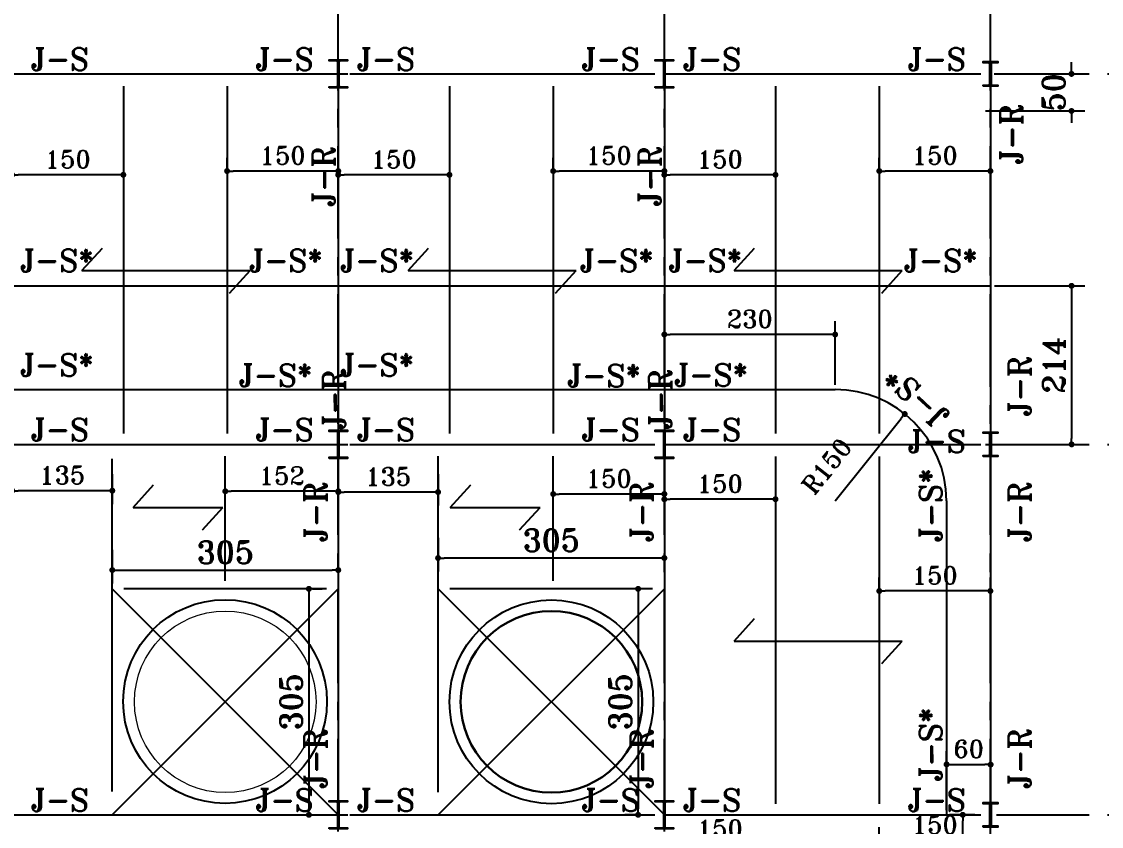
# Model space of a CAD drawing. Header units: inches. Extents: x 460503 to 460688, y 47570 to 48852.
# Drawn here: x 460567.93 to 460582.5, y 48328.03 to 48338.89 of the extents above; entities that cross this region are included whole.
import ezdxf

# ---------------------------------------------------------------- set-up
doc = ezdxf.new("R2010")
doc.units = ezdxf.units.IN
doc.header["$MEASUREMENT"] = 0
doc.linetypes.add('CENTER', pattern=[2, 1.25, -0.25, 0.25, -0.25])
doc.linetypes.add('chained', pattern=[24, 10.909091, -6, 1.090909, -6])
for name, color, linetype in [('3G', 3, 'Continuous'), ('AA_CUT OUT', 74, 'Continuous'), ('AXE', 1, 'CENTER'), ('DIM', 8, 'Continuous'), ('wall', 4, 'Continuous')]:
    doc.layers.add(name, color=color, linetype=linetype)
doc.layers.add('EQUIPMENT', color=142, linetype='Continuous', lineweight=15)
doc.layers.add('TEXT', color=250, linetype='Continuous', lineweight=30)
doc.styles.add('ROMANT', font='romant')
doc.dimstyles.new('1-100', dxfattribs={"dimtxt": 0.3, "dimasz": 0.08, "dimexe": 0.18, "dimexo": 0.0625, "dimgap": 0.09, "dimtad": 1, "dimdec": 0, "dimlfac": 100, "dimdsep": 46, "dimtxsty": 'ROMANT', "dimblk": 'DOT', "dimcen": 0.09, "dimclrd": 1, "dimclre": 1, "dimclrt": 3, "dimadec": 0, "dimazin": 0, "dimtfac": 1, "dimtdec": 0, "dimtix": 1, "dimtofl": 0, "dimtmove": 2, "dimatfit": 3, "dimldrblk": 'DOT', "dimfxl": 1, "dimtolj": 1, "dimarcsym": 0})
doc.dimstyles.new('Copy of 1-100', dxfattribs={"dimtxt": 0.24, "dimasz": 0.08, "dimexe": 0.18, "dimexo": 0.0625, "dimgap": 0.09, "dimtad": 1, "dimdec": 0, "dimlfac": 100, "dimdsep": 46, "dimtxsty": 'ROMANT', "dimblk": 'DOT', "dimcen": 0.09, "dimclrd": 1, "dimclre": 1, "dimclrt": 3, "dimadec": 0, "dimazin": 0, "dimtfac": 1, "dimtdec": 0, "dimtix": 1, "dimtofl": 0, "dimtmove": 2, "dimatfit": 3, "dimldrblk": 'DOT', "dimfxl": 1, "dimtolj": 1, "dimarcsym": 0})

# ---------------------------------------------------------------- blocks, each defined once
blk = doc.blocks.new('DOT')
at = {"layer": 'DIM', "color": 0, "linetype": 'ByBlock'}
blk.add_line((-0.5, 0), (-1, 0), dxfattribs=at)
at = {"layer": 'DIM', "color": 0, "linetype": 'ByBlock', "const_width": 0.5}
blk.add_lwpolyline([(-0.25, 0, 1), (0.25, 0, 1)], format="xyb", close=True, dxfattribs=at)
blk = doc.blocks.new('*D256')
at = {"layer": 'Defpoints', "color": 0, "transparency": 16777216}
for p in [(460573.547, 48331.991), (460576.6, 48331.991), (460573.547, 48331.654)]:
    blk.add_point(p, dxfattribs=at)
at = {"layer": 'wall', "color": 1, "lineweight": -2, "transparency": 16777216}
for p, q in [((460573.547, 48331.928), (460573.547, 48331.474)), ((460576.6, 48331.928), (460576.6, 48331.474)), ((460576.52, 48331.654), (460573.627, 48331.654))]:
    blk.add_line(p, q, dxfattribs=at)
at = {"layer": 'wall', "color": 1, "lineweight": -2, "transparency": 16777216, "xscale": 0.08, "yscale": 0.08, "zscale": 0.08, "rotation": 180}
blk.add_blockref('DOT', (460573.547, 48331.654), dxfattribs=at)
at = {"layer": 'wall', "color": 1, "lineweight": -2, "transparency": 16777216, "xscale": 0.08, "yscale": 0.08, "zscale": 0.08}
blk.add_blockref('DOT', (460576.6, 48331.654), dxfattribs=at)
at = {"layer": 'wall', "color": 3, "transparency": 16777216, "insert": (460575.074, 48331.894), "char_height": 0.3, "attachment_point": 5, "style": 'ROMANT'}
blk.add_mtext('\\A1;305', dxfattribs=at)
blk = doc.blocks.new('_Dot')
at = {"layer": 'DIM', "color": 0, "lineweight": -2}
blk.add_line((-0.5, 0), (-1, 0), dxfattribs=at)
at = {"layer": 'DIM', "color": 0, "const_width": 0.5}
blk.add_lwpolyline([(-0.25, 0, 1), (0.25, 0, 1)], format="xyb", close=True, dxfattribs=at)
blk = doc.blocks.new('*D257')
at = {"layer": 'Defpoints', "color": 0, "transparency": 16777216}
for p in [(460576.319, 48331.238), (460576.246, 48328.188), (460576.319, 48328.188)]:
    blk.add_point(p, dxfattribs=at)
at = {"layer": 'wall', "color": 1, "lineweight": -2, "transparency": 16777216}
for p, q in [((460576.256, 48331.238), (460576.066, 48331.238)), ((460576.246, 48331.158), (460576.246, 48328.268)), ((460576.256, 48328.188), (460576.066, 48328.188))]:
    blk.add_line(p, q, dxfattribs=at)
at = {"layer": 'wall', "color": 1, "lineweight": -2, "transparency": 16777216, "xscale": 0.08, "yscale": 0.08, "zscale": 0.08}
for p, rotation in [((460576.246, 48331.238), 90), ((460576.246, 48328.188), 270)]:
    blk.add_blockref('DOT', p, dxfattribs=dict(at, rotation=rotation))
at = {"layer": 'wall', "color": 3, "transparency": 16777216, "insert": (460576.006, 48329.713), "char_height": 0.3, "attachment_point": 5, "rotation": 90, "style": 'ROMANT'}
blk.add_mtext('\\A1;305', dxfattribs=at)
blk = doc.blocks.new('*D258')
at = {"layer": 'Defpoints', "color": 0, "transparency": 16777216}
for p in [(460569.151, 48331.827), (460572.2, 48331.827), (460572.2, 48331.491)]:
    blk.add_point(p, dxfattribs=at)
at = {"layer": 'wall', "color": 1, "lineweight": -2, "transparency": 16777216}
for p, q in [((460569.151, 48331.765), (460569.151, 48331.311)), ((460572.2, 48331.765), (460572.2, 48331.311)), ((460569.231, 48331.491), (460572.12, 48331.491))]:
    blk.add_line(p, q, dxfattribs=at)
at = {"layer": 'wall', "color": 1, "lineweight": -2, "transparency": 16777216, "xscale": 0.08, "yscale": 0.08, "zscale": 0.08, "rotation": 180}
blk.add_blockref('DOT', (460569.151, 48331.491), dxfattribs=at)
at = {"layer": 'wall', "color": 1, "lineweight": -2, "transparency": 16777216, "xscale": 0.08, "yscale": 0.08, "zscale": 0.08}
blk.add_blockref('DOT', (460572.2, 48331.491), dxfattribs=at)
at = {"layer": 'wall', "color": 3, "transparency": 16777216, "insert": (460570.676, 48331.731), "char_height": 0.3, "attachment_point": 5, "style": 'ROMANT'}
blk.add_mtext('\\A1;305', dxfattribs=at)
blk = doc.blocks.new('*D259')
at = {"layer": 'Defpoints', "color": 0, "transparency": 16777216}
for p in [(460571.791, 48331.238), (460571.791, 48328.188), (460571.804, 48328.188)]:
    blk.add_point(p, dxfattribs=at)
at = {"layer": 'wall', "color": 1, "lineweight": -2, "transparency": 16777216}
for p, q in [((460571.853, 48331.238), (460571.984, 48331.238)), ((460571.804, 48331.158), (460571.804, 48328.268)), ((460571.853, 48328.188), (460571.984, 48328.188))]:
    blk.add_line(p, q, dxfattribs=at)
at = {"layer": 'wall', "color": 1, "lineweight": -2, "transparency": 16777216, "xscale": 0.08, "yscale": 0.08, "zscale": 0.08}
for p, rotation in [((460571.804, 48331.238), 90), ((460571.804, 48328.188), 270)]:
    blk.add_blockref('DOT', p, dxfattribs=dict(at, rotation=rotation))
at = {"layer": 'wall', "color": 3, "transparency": 16777216, "insert": (460571.564, 48329.713), "char_height": 0.3, "attachment_point": 5, "rotation": 90, "style": 'ROMANT'}
blk.add_mtext('\\A1;305', dxfattribs=at)
blk = doc.blocks.new('*D350')
at = {"color": 1, "lineweight": -2, "transparency": 16777216}
for p, q in [((460580.789, 48328.188), (460580.447, 48328.188)), ((460580.627, 48327.021), (460580.627, 48328.108)), ((460580.789, 48326.941), (460580.447, 48326.941))]:
    blk.add_line(p, q, dxfattribs=at)
at = {"layer": 'Defpoints', "color": 0, "transparency": 16777216}
for p in [(460580.627, 48328.188), (460580.851, 48328.188), (460580.851, 48326.941)]:
    blk.add_point(p, dxfattribs=at)
at = {"color": 1, "lineweight": -2, "transparency": 16777216, "xscale": 0.08, "yscale": 0.08, "zscale": 0.08}
for p, rotation in [((460580.627, 48328.188), 90), ((460580.627, 48326.941), 270)]:
    blk.add_blockref('DOT', p, dxfattribs=dict(at, rotation=rotation))
at = {"color": 3, "transparency": 16777216, "insert": (460580.417, 48327.565), "char_height": 0.24, "attachment_point": 5, "rotation": 90, "style": 'ROMANT'}
blk.add_mtext('\\A1;125', dxfattribs=at)
blk = doc.blocks.new('*D351')
at = {"color": 1, "lineweight": -2, "transparency": 16777216}
for p, q in [((460575.1, 48336.906), (460575.1, 48337.057)), ((460576.6, 48336.906), (460576.6, 48337.057)), ((460576.52, 48336.877), (460575.18, 48336.877))]:
    blk.add_line(p, q, dxfattribs=at)
at = {"layer": 'Defpoints', "color": 0, "transparency": 16777216}
for p in [(460575.1, 48336.877), (460575.1, 48336.843), (460576.6, 48336.843)]:
    blk.add_point(p, dxfattribs=at)
at = {"color": 1, "lineweight": -2, "transparency": 16777216, "xscale": 0.08, "yscale": 0.08, "zscale": 0.08, "rotation": 180}
blk.add_blockref('DOT', (460575.1, 48336.877), dxfattribs=at)
at = {"color": 1, "lineweight": -2, "transparency": 16777216, "xscale": 0.08, "yscale": 0.08, "zscale": 0.08}
blk.add_blockref('DOT', (460576.6, 48336.877), dxfattribs=at)
at = {"color": 3, "transparency": 16777216, "insert": (460575.85, 48337.087), "char_height": 0.24, "attachment_point": 5, "style": 'ROMANT'}
blk.add_mtext('\\A1;150', dxfattribs=at)
blk = doc.blocks.new('*D352')
at = {"color": 1, "lineweight": -2, "transparency": 16777216}
for p, q in [((460572.2, 48336.814), (460572.2, 48336.646)), ((460573.62, 48336.826), (460572.28, 48336.826)), ((460573.7, 48336.814), (460573.7, 48336.646))]:
    blk.add_line(p, q, dxfattribs=at)
at = {"layer": 'Defpoints', "color": 0, "transparency": 16777216}
for p in [(460572.2, 48336.877), (460572.2, 48336.826), (460573.7, 48336.877)]:
    blk.add_point(p, dxfattribs=at)
at = {"color": 1, "lineweight": -2, "transparency": 16777216, "xscale": 0.08, "yscale": 0.08, "zscale": 0.08, "rotation": 180}
blk.add_blockref('DOT', (460572.2, 48336.826), dxfattribs=at)
at = {"color": 1, "lineweight": -2, "transparency": 16777216, "xscale": 0.08, "yscale": 0.08, "zscale": 0.08}
blk.add_blockref('DOT', (460573.7, 48336.826), dxfattribs=at)
at = {"color": 3, "transparency": 16777216, "insert": (460572.95, 48337.036), "char_height": 0.24, "attachment_point": 5, "style": 'ROMANT'}
blk.add_mtext('\\A1;150', dxfattribs=at)
blk = doc.blocks.new('*D353')
at = {"color": 1, "lineweight": -2, "transparency": 16777216}
for p, q in [((460570.7, 48336.906), (460570.7, 48337.057)), ((460572.2, 48336.906), (460572.2, 48337.057)), ((460572.12, 48336.877), (460570.78, 48336.877))]:
    blk.add_line(p, q, dxfattribs=at)
at = {"layer": 'Defpoints', "color": 0, "transparency": 16777216}
for p in [(460570.7, 48336.877), (460570.7, 48336.843), (460572.2, 48336.843)]:
    blk.add_point(p, dxfattribs=at)
at = {"color": 1, "lineweight": -2, "transparency": 16777216, "xscale": 0.08, "yscale": 0.08, "zscale": 0.08, "rotation": 180}
blk.add_blockref('DOT', (460570.7, 48336.877), dxfattribs=at)
at = {"color": 1, "lineweight": -2, "transparency": 16777216, "xscale": 0.08, "yscale": 0.08, "zscale": 0.08}
blk.add_blockref('DOT', (460572.2, 48336.877), dxfattribs=at)
at = {"color": 3, "transparency": 16777216, "insert": (460571.45, 48337.087), "char_height": 0.24, "attachment_point": 5, "style": 'ROMANT'}
blk.add_mtext('\\A1;150', dxfattribs=at)
blk = doc.blocks.new('*D354')
at = {"color": 1, "lineweight": -2, "transparency": 16777216}
for p, q in [((460567.8, 48336.814), (460567.8, 48336.646)), ((460569.22, 48336.826), (460567.88, 48336.826)), ((460569.3, 48336.814), (460569.3, 48336.646))]:
    blk.add_line(p, q, dxfattribs=at)
at = {"layer": 'Defpoints', "color": 0, "transparency": 16777216}
for p in [(460567.8, 48336.877), (460567.8, 48336.826), (460569.3, 48336.877)]:
    blk.add_point(p, dxfattribs=at)
at = {"color": 1, "lineweight": -2, "transparency": 16777216, "xscale": 0.08, "yscale": 0.08, "zscale": 0.08, "rotation": 180}
blk.add_blockref('DOT', (460567.8, 48336.826), dxfattribs=at)
at = {"color": 1, "lineweight": -2, "transparency": 16777216, "xscale": 0.08, "yscale": 0.08, "zscale": 0.08}
blk.add_blockref('DOT', (460569.3, 48336.826), dxfattribs=at)
at = {"color": 3, "transparency": 16777216, "insert": (460568.55, 48337.036), "char_height": 0.24, "attachment_point": 5, "style": 'ROMANT'}
blk.add_mtext('\\A1;150', dxfattribs=at)
blk = doc.blocks.new('*D359')
at = {"color": 1, "lineweight": -2, "transparency": 16777216}
for p, q in [((460579.5, 48331.238), (460579.5, 48331.389)), ((460581, 48331.238), (460581, 48331.389)), ((460580.92, 48331.209), (460579.58, 48331.209))]:
    blk.add_line(p, q, dxfattribs=at)
at = {"layer": 'Defpoints', "color": 0, "transparency": 16777216}
for p in [(460579.5, 48331.209), (460579.5, 48331.175), (460581, 48331.175)]:
    blk.add_point(p, dxfattribs=at)
at = {"color": 1, "lineweight": -2, "transparency": 16777216, "xscale": 0.08, "yscale": 0.08, "zscale": 0.08, "rotation": 180}
blk.add_blockref('DOT', (460579.5, 48331.209), dxfattribs=at)
at = {"color": 1, "lineweight": -2, "transparency": 16777216, "xscale": 0.08, "yscale": 0.08, "zscale": 0.08}
blk.add_blockref('DOT', (460581, 48331.209), dxfattribs=at)
at = {"color": 3, "transparency": 16777216, "insert": (460580.25, 48331.419), "char_height": 0.24, "attachment_point": 5, "style": 'ROMANT'}
blk.add_mtext('\\A1;150', dxfattribs=at)
blk = doc.blocks.new('*D360')
at = {"color": 1, "lineweight": -2, "transparency": 16777216}
for p, q in [((460576.6, 48332.435), (460576.6, 48332.267)), ((460578.02, 48332.447), (460576.68, 48332.447)), ((460578.1, 48332.435), (460578.1, 48332.267))]:
    blk.add_line(p, q, dxfattribs=at)
at = {"layer": 'Defpoints', "color": 0, "transparency": 16777216}
for p in [(460576.6, 48332.498), (460576.6, 48332.447), (460578.1, 48332.498)]:
    blk.add_point(p, dxfattribs=at)
at = {"color": 1, "lineweight": -2, "transparency": 16777216, "xscale": 0.08, "yscale": 0.08, "zscale": 0.08, "rotation": 180}
blk.add_blockref('DOT', (460576.6, 48332.447), dxfattribs=at)
at = {"color": 1, "lineweight": -2, "transparency": 16777216, "xscale": 0.08, "yscale": 0.08, "zscale": 0.08}
blk.add_blockref('DOT', (460578.1, 48332.447), dxfattribs=at)
at = {"color": 3, "transparency": 16777216, "insert": (460577.35, 48332.657), "char_height": 0.24, "attachment_point": 5, "style": 'ROMANT'}
blk.add_mtext('\\A1;150', dxfattribs=at)
blk = doc.blocks.new('*D361')
at = {"color": 1, "lineweight": -2, "transparency": 16777216}
for p, q in [((460579.5, 48327.872), (460579.5, 48328.023)), ((460581, 48327.872), (460581, 48328.023)), ((460580.92, 48327.843), (460579.58, 48327.843))]:
    blk.add_line(p, q, dxfattribs=at)
at = {"layer": 'Defpoints', "color": 0, "transparency": 16777216}
for p in [(460579.5, 48327.843), (460579.5, 48327.809), (460581, 48327.809)]:
    blk.add_point(p, dxfattribs=at)
at = {"color": 1, "lineweight": -2, "transparency": 16777216, "xscale": 0.08, "yscale": 0.08, "zscale": 0.08, "rotation": 180}
blk.add_blockref('DOT', (460579.5, 48327.843), dxfattribs=at)
at = {"color": 1, "lineweight": -2, "transparency": 16777216, "xscale": 0.08, "yscale": 0.08, "zscale": 0.08}
blk.add_blockref('DOT', (460581, 48327.843), dxfattribs=at)
at = {"color": 3, "transparency": 16777216, "insert": (460580.25, 48328.053), "char_height": 0.24, "attachment_point": 5, "style": 'ROMANT'}
blk.add_mtext('\\A1;150', dxfattribs=at)
blk = doc.blocks.new('*D362')
at = {"color": 1, "lineweight": -2, "transparency": 16777216}
for p, q in [((460576.6, 48327.781), (460576.6, 48327.612)), ((460578.02, 48327.792), (460576.68, 48327.792)), ((460578.1, 48327.781), (460578.1, 48327.612))]:
    blk.add_line(p, q, dxfattribs=at)
at = {"layer": 'Defpoints', "color": 0, "transparency": 16777216}
for p in [(460576.6, 48327.843), (460576.6, 48327.792), (460578.1, 48327.843)]:
    blk.add_point(p, dxfattribs=at)
at = {"color": 1, "lineweight": -2, "transparency": 16777216, "xscale": 0.08, "yscale": 0.08, "zscale": 0.08, "rotation": 180}
blk.add_blockref('DOT', (460576.6, 48327.792), dxfattribs=at)
at = {"color": 1, "lineweight": -2, "transparency": 16777216, "xscale": 0.08, "yscale": 0.08, "zscale": 0.08}
blk.add_blockref('DOT', (460578.1, 48327.792), dxfattribs=at)
at = {"color": 3, "transparency": 16777216, "insert": (460577.35, 48328.002), "char_height": 0.24, "attachment_point": 5, "style": 'ROMANT'}
blk.add_mtext('\\A1;150', dxfattribs=at)
blk = doc.blocks.new('*D363')
at = {"color": 1, "lineweight": -2, "transparency": 16777216}
for p, q in [((460575.1, 48332.547), (460575.1, 48332.698)), ((460576.6, 48332.547), (460576.6, 48332.698)), ((460576.52, 48332.518), (460575.18, 48332.518))]:
    blk.add_line(p, q, dxfattribs=at)
at = {"layer": 'Defpoints', "color": 0, "transparency": 16777216}
for p in [(460575.1, 48332.518), (460575.1, 48332.484), (460576.6, 48332.484)]:
    blk.add_point(p, dxfattribs=at)
at = {"color": 1, "lineweight": -2, "transparency": 16777216, "xscale": 0.08, "yscale": 0.08, "zscale": 0.08, "rotation": 180}
blk.add_blockref('DOT', (460575.1, 48332.518), dxfattribs=at)
at = {"color": 1, "lineweight": -2, "transparency": 16777216, "xscale": 0.08, "yscale": 0.08, "zscale": 0.08}
blk.add_blockref('DOT', (460576.6, 48332.518), dxfattribs=at)
at = {"color": 3, "transparency": 16777216, "insert": (460575.85, 48332.728), "char_height": 0.24, "attachment_point": 5, "style": 'ROMANT'}
blk.add_mtext('\\A1;150', dxfattribs=at)
blk = doc.blocks.new('*D364')
at = {"color": 1, "lineweight": -2, "transparency": 16777216}
for p, q in [((460572.2, 48332.784), (460572.2, 48332.364)), ((460573.547, 48332.784), (460573.547, 48332.364)), ((460573.467, 48332.544), (460572.28, 48332.544))]:
    blk.add_line(p, q, dxfattribs=at)
at = {"layer": 'Defpoints', "color": 0, "transparency": 16777216}
for p in [(460572.2, 48332.847), (460573.547, 48332.847), (460572.2, 48332.544)]:
    blk.add_point(p, dxfattribs=at)
at = {"color": 1, "lineweight": -2, "transparency": 16777216, "xscale": 0.08, "yscale": 0.08, "zscale": 0.08, "rotation": 180}
blk.add_blockref('DOT', (460572.2, 48332.544), dxfattribs=at)
at = {"color": 1, "lineweight": -2, "transparency": 16777216, "xscale": 0.08, "yscale": 0.08, "zscale": 0.08}
blk.add_blockref('DOT', (460573.547, 48332.544), dxfattribs=at)
at = {"color": 3, "transparency": 16777216, "insert": (460572.874, 48332.754), "char_height": 0.24, "attachment_point": 5, "style": 'ROMANT'}
blk.add_mtext('\\A1;135', dxfattribs=at)
blk = doc.blocks.new('*D365')
at = {"color": 1, "lineweight": -2, "transparency": 16777216}
for p, q in [((460570.676, 48332.583), (460570.676, 48332.735)), ((460572.2, 48332.587), (460572.2, 48332.735)), ((460572.12, 48332.555), (460570.756, 48332.555))]:
    blk.add_line(p, q, dxfattribs=at)
at = {"layer": 'Defpoints', "color": 0, "transparency": 16777216}
for p in [(460570.676, 48332.555), (460570.676, 48332.521), (460572.2, 48332.524)]:
    blk.add_point(p, dxfattribs=at)
at = {"color": 1, "lineweight": -2, "transparency": 16777216, "xscale": 0.08, "yscale": 0.08, "zscale": 0.08, "rotation": 180}
blk.add_blockref('DOT', (460570.676, 48332.555), dxfattribs=at)
at = {"color": 1, "lineweight": -2, "transparency": 16777216, "xscale": 0.08, "yscale": 0.08, "zscale": 0.08}
blk.add_blockref('DOT', (460572.2, 48332.555), dxfattribs=at)
at = {"color": 3, "transparency": 16777216, "insert": (460571.438, 48332.765), "char_height": 0.24, "attachment_point": 5, "style": 'ROMANT'}
blk.add_mtext('\\A1;152', dxfattribs=at)
blk = doc.blocks.new('*D366')
at = {"color": 1, "lineweight": -2, "transparency": 16777216}
for p, q in [((460569.151, 48332.784), (460569.151, 48332.383)), ((460567.8, 48332.539), (460567.8, 48332.383)), ((460569.071, 48332.563), (460567.88, 48332.563))]:
    blk.add_line(p, q, dxfattribs=at)
at = {"layer": 'Defpoints', "color": 0, "transparency": 16777216}
for p in [(460569.151, 48332.847), (460567.8, 48332.601), (460567.8, 48332.563)]:
    blk.add_point(p, dxfattribs=at)
at = {"color": 1, "lineweight": -2, "transparency": 16777216, "xscale": 0.08, "yscale": 0.08, "zscale": 0.08, "rotation": 180}
blk.add_blockref('DOT', (460567.8, 48332.563), dxfattribs=at)
at = {"color": 1, "lineweight": -2, "transparency": 16777216, "xscale": 0.08, "yscale": 0.08, "zscale": 0.08}
blk.add_blockref('DOT', (460569.151, 48332.563), dxfattribs=at)
at = {"color": 3, "transparency": 16777216, "insert": (460568.476, 48332.773), "char_height": 0.24, "attachment_point": 5, "style": 'ROMANT'}
blk.add_mtext('\\A1;135', dxfattribs=at)
blk = doc.blocks.new('*D805')
at = {"layer": 'Defpoints', "color": 0, "transparency": 16777216}
for p in [(460580.991, 48335.328), (460580.872, 48333.188), (460582.095, 48333.188)]:
    blk.add_point(p, dxfattribs=at)
at = {"layer": 'wall', "color": 1, "lineweight": -2, "transparency": 16777216}
for p, q in [((460581.054, 48335.328), (460582.275, 48335.328)), ((460582.095, 48335.248), (460582.095, 48333.268)), ((460580.935, 48333.188), (460582.275, 48333.188))]:
    blk.add_line(p, q, dxfattribs=at)
at = {"layer": 'wall', "color": 1, "lineweight": -2, "transparency": 16777216, "xscale": 0.08, "yscale": 0.08, "zscale": 0.08}
for p, rotation in [((460582.095, 48335.328), 90), ((460582.095, 48333.188), 270)]:
    blk.add_blockref('DOT', p, dxfattribs=dict(at, rotation=rotation))
at = {"layer": 'wall', "color": 3, "transparency": 16777216, "insert": (460581.855, 48334.258), "char_height": 0.3, "attachment_point": 5, "rotation": 90, "style": 'ROMANT'}
blk.add_mtext('\\A1;214', dxfattribs=at)
blk = doc.blocks.new('*D806')
at = {"color": 1, "lineweight": -2, "transparency": 16777216}
for p, q in [((460579.5, 48336.906), (460579.5, 48337.057)), ((460581, 48336.906), (460581, 48337.057)), ((460580.92, 48336.877), (460579.58, 48336.877))]:
    blk.add_line(p, q, dxfattribs=at)
at = {"layer": 'Defpoints', "color": 0, "transparency": 16777216}
for p in [(460579.5, 48336.877), (460579.5, 48336.843), (460581, 48336.843)]:
    blk.add_point(p, dxfattribs=at)
at = {"color": 1, "lineweight": -2, "transparency": 16777216, "xscale": 0.08, "yscale": 0.08, "zscale": 0.08, "rotation": 180}
blk.add_blockref('DOT', (460579.5, 48336.877), dxfattribs=at)
at = {"color": 1, "lineweight": -2, "transparency": 16777216, "xscale": 0.08, "yscale": 0.08, "zscale": 0.08}
blk.add_blockref('DOT', (460581, 48336.877), dxfattribs=at)
at = {"color": 3, "transparency": 16777216, "insert": (460580.25, 48337.087), "char_height": 0.24, "attachment_point": 5, "style": 'ROMANT'}
blk.add_mtext('\\A1;150', dxfattribs=at)
blk = doc.blocks.new('*D807')
at = {"color": 1, "lineweight": -2, "transparency": 16777216}
for p, q in [((460576.6, 48336.814), (460576.6, 48336.646)), ((460578.02, 48336.826), (460576.68, 48336.826)), ((460578.1, 48336.814), (460578.1, 48336.646))]:
    blk.add_line(p, q, dxfattribs=at)
at = {"layer": 'Defpoints', "color": 0, "transparency": 16777216}
for p in [(460576.6, 48336.877), (460576.6, 48336.826), (460578.1, 48336.877)]:
    blk.add_point(p, dxfattribs=at)
at = {"color": 1, "lineweight": -2, "transparency": 16777216, "xscale": 0.08, "yscale": 0.08, "zscale": 0.08, "rotation": 180}
blk.add_blockref('DOT', (460576.6, 48336.826), dxfattribs=at)
at = {"color": 1, "lineweight": -2, "transparency": 16777216, "xscale": 0.08, "yscale": 0.08, "zscale": 0.08}
blk.add_blockref('DOT', (460578.1, 48336.826), dxfattribs=at)
at = {"color": 3, "transparency": 16777216, "insert": (460577.35, 48337.036), "char_height": 0.24, "attachment_point": 5, "style": 'ROMANT'}
blk.add_mtext('\\A1;150', dxfattribs=at)
blk = doc.blocks.new('*D814')
at = {"layer": 'Defpoints', "color": 0, "transparency": 16777216}
for p in [(460580.99, 48338.188), (460580.872, 48337.688), (460582.094, 48337.688)]:
    blk.add_point(p, dxfattribs=at)
at = {"layer": 'wall', "color": 1, "lineweight": -2, "transparency": 16777216}
for p, q in [((460582.094, 48338.268), (460582.094, 48338.348)), ((460581.052, 48338.188), (460582.274, 48338.188)), ((460580.935, 48337.688), (460582.274, 48337.688)), ((460582.094, 48337.608), (460582.094, 48337.528))]:
    blk.add_line(p, q, dxfattribs=at)
at = {"layer": 'wall', "color": 1, "lineweight": -2, "transparency": 16777216, "xscale": 0.08, "yscale": 0.08, "zscale": 0.08}
for p, rotation in [((460582.094, 48338.188), 270), ((460582.094, 48337.688), 90)]:
    blk.add_blockref('DOT', p, dxfattribs=dict(at, rotation=rotation))
at = {"layer": 'wall', "color": 3, "transparency": 16777216, "insert": (460581.854, 48337.938), "char_height": 0.3, "attachment_point": 5, "rotation": 90, "style": 'ROMANT'}
blk.add_mtext('\\A1;50', dxfattribs=at)
blk = doc.blocks.new('*D822')
at = {"color": 1, "lineweight": -2, "transparency": 16777216}
for p, q in [((460580.406, 48328.251), (460580.409, 48329.049)), ((460581.001, 48328.248), (460581.004, 48329.046)), ((460580.488, 48328.868), (460580.923, 48328.866))]:
    blk.add_line(p, q, dxfattribs=at)
at = {"layer": 'Defpoints', "color": 0, "transparency": 16777216}
for p in [(460581.003, 48328.866), (460580.405, 48328.188), (460581, 48328.186)]:
    blk.add_point(p, dxfattribs=at)
at = {"color": 1, "lineweight": -2, "transparency": 16777216, "xscale": 0.08, "yscale": 0.08, "zscale": 0.08}
for p, rotation in [((460580.408, 48328.869), 179.7591105059636), ((460581.003, 48328.866), 359.7591105059636)]:
    blk.add_blockref('DOT', p, dxfattribs=dict(at, rotation=rotation))
at = {"color": 3, "transparency": 16777216, "insert": (460580.707, 48329.077), "char_height": 0.24, "attachment_point": 5, "rotation": 359.7591, "style": 'ROMANT'}
blk.add_mtext('\\A1;60', dxfattribs=at)
blk = doc.blocks.new('*D823')
at = {"color": 1, "lineweight": -2, "transparency": 16777216}
for p, q in [((460576.6, 48333.99), (460576.6, 48334.851)), ((460578.905, 48333.99), (460578.905, 48334.851)), ((460578.825, 48334.671), (460576.68, 48334.671))]:
    blk.add_line(p, q, dxfattribs=at)
at = {"layer": 'Defpoints', "color": 0, "transparency": 16777216}
for p in [(460576.6, 48334.671), (460576.6, 48333.928), (460578.905, 48333.928)]:
    blk.add_point(p, dxfattribs=at)
at = {"color": 1, "lineweight": -2, "transparency": 16777216, "xscale": 0.08, "yscale": 0.08, "zscale": 0.08, "rotation": 180}
blk.add_blockref('DOT', (460576.6, 48334.671), dxfattribs=at)
at = {"color": 1, "lineweight": -2, "transparency": 16777216, "xscale": 0.08, "yscale": 0.08, "zscale": 0.08}
blk.add_blockref('DOT', (460578.905, 48334.671), dxfattribs=at)
at = {"color": 3, "transparency": 16777216, "insert": (460577.753, 48334.881), "char_height": 0.24, "attachment_point": 5, "style": 'ROMANT'}
blk.add_mtext('\\A1;230', dxfattribs=at)
blk = doc.blocks.new('*D824')
at = {"color": 1, "lineweight": -2, "transparency": 16777216}
blk.add_line((460578.905, 48332.428), (460579.794, 48333.535), dxfattribs=at)
at = {"layer": 'Defpoints', "color": 0, "transparency": 16777216}
for p in [(460579.844, 48333.598), (460578.905, 48332.428)]:
    blk.add_point(p, dxfattribs=at)
at = {"color": 1, "lineweight": -2, "transparency": 16777216, "xscale": 0.08, "yscale": 0.08, "zscale": 0.08, "rotation": 51.24573789809882}
blk.add_blockref('DOT', (460579.844, 48333.598), dxfattribs=at)
at = {"color": 3, "transparency": 16777216, "insert": (460578.79, 48332.894), "char_height": 0.24, "attachment_point": 5, "rotation": 51.2457, "style": 'ROMANT'}
blk.add_mtext('\\A1;R150', dxfattribs=at)

msp = doc.modelspace()

# ---------------------------------------------------------------- hatches: boundary and pattern name
for points in [[(460572.19286559, 48338.36338891), (460572.18138937, 48338.36338891, 0.4144144444), (460572.19286559, 48338.35190481)], [(460572.2078656, 48338.36338891), (460572.21934182, 48338.36338891, -0.4144144444), (460572.20786559, 48338.35190481)], [(460576.59286559, 48338.36338891), (460576.58138936, 48338.36338891, 0.4144144444), (460576.59286559, 48338.35190481)], [(460576.60786559, 48338.36338891), (460576.61934182, 48338.36338891, -0.4144144444), (460576.60786559, 48338.35190481)], [(460580.99286559, 48338.33838891), (460580.98138937, 48338.33838891, 0.4144144444), (460580.99286559, 48338.32690481)], [(460581.00786559, 48338.33838891), (460581.01934182, 48338.33838891, -0.4144144444), (460581.00786559, 48338.32690481)], [(460572.19286559, 48338.01334941), (460572.18138937, 48338.01334941, -0.4144144444), (460572.19286559, 48338.02483351)], [(460572.2078656, 48338.01334941), (460572.21934182, 48338.01334941, 0.4144144444), (460572.20786559, 48338.02483351)], [(460576.59286559, 48338.01334941), (460576.58138936, 48338.01334941, -0.4144144444), (460576.59286559, 48338.02483351)], [(460576.60786559, 48338.01334941), (460576.61934182, 48338.01334941, 0.4144144444), (460576.60786559, 48338.02483351)], [(460580.99286559, 48338.03834941), (460580.98138937, 48338.03834941, -0.4144144444), (460580.99286559, 48338.04983351)], [(460581.00786559, 48338.03834941), (460581.01934182, 48338.03834941, 0.4144144444), (460581.00786559, 48338.04983351)], [(460572.19286559, 48333.36338891), (460572.18138937, 48333.36338891, 0.4144144444), (460572.19286559, 48333.35190481)], [(460572.2078656, 48333.36338891), (460572.21934182, 48333.36338891, -0.4144144444), (460572.20786559, 48333.35190481)], [(460576.59286559, 48333.36338891), (460576.58138936, 48333.36338891, 0.4144144444), (460576.59286559, 48333.35190481)], [(460576.60786559, 48333.36338891), (460576.61934182, 48333.36338891, -0.4144144444), (460576.60786559, 48333.35190481)], [(460580.99286559, 48333.33838891), (460580.98138937, 48333.33838891, 0.4144144444), (460580.99286559, 48333.32690481)], [(460581.00786559, 48333.33838891), (460581.01934182, 48333.33838891, -0.4144144444), (460581.00786559, 48333.32690481)], [(460572.19286559, 48333.01334941), (460572.18138937, 48333.01334941, -0.4144144444), (460572.19286559, 48333.02483351)], [(460572.2078656, 48333.01334941), (460572.21934182, 48333.01334941, 0.4144144444), (460572.20786559, 48333.02483351)], [(460576.59286559, 48333.01334941), (460576.58138936, 48333.01334941, -0.4144144444), (460576.59286559, 48333.02483351)], [(460576.60786559, 48333.01334941), (460576.61934182, 48333.01334941, 0.4144144444), (460576.60786559, 48333.02483351)], [(460580.99286559, 48333.03834941), (460580.98138937, 48333.03834941, -0.4144144444), (460580.99286559, 48333.04983351)], [(460581.00786559, 48333.03834941), (460581.01934182, 48333.03834941, 0.4144144444), (460581.00786559, 48333.04983351)], [(460572.19286559, 48328.36338891), (460572.18138937, 48328.36338891, 0.4144144444), (460572.19286559, 48328.35190481)], [(460572.2078656, 48328.36338891), (460572.21934182, 48328.36338891, -0.4144144444), (460572.20786559, 48328.35190481)], [(460576.59286559, 48328.36338891), (460576.58138936, 48328.36338891, 0.4144144444), (460576.59286559, 48328.35190481)], [(460576.60786559, 48328.36338891), (460576.61934182, 48328.36338891, -0.4144144444), (460576.60786559, 48328.35190481)], [(460580.99286559, 48328.33838891), (460580.98138937, 48328.33838891, 0.4144144444), (460580.99286559, 48328.32690481)], [(460581.00786559, 48328.33838891), (460581.01934182, 48328.33838891, -0.4144144444), (460581.00786559, 48328.32690481)], [(460580.99286559, 48328.03834941), (460580.98138937, 48328.03834941, -0.4144144444), (460580.99286559, 48328.04983351)], [(460581.00786559, 48328.03834941), (460581.01934182, 48328.03834941, 0.4144144444), (460581.00786559, 48328.04983351)]]:
    msp.add_hatch(color=1).paths.add_polyline_path(points)

# ---------------------------------------------------------------- linework, layer by layer
at = {"color": 3}
for p, q in [((460567.95834132, 48338.18808686), (460572.07222143, 48338.18808686)), ((460572.35834133, 48338.18838891), (460576.47222144, 48338.18838891)), ((460576.75834133, 48338.18838891), (460580.87222144, 48338.18838891)), ((460569.30036542, 48338.02338891), (460569.30036542, 48333.33534136)), ((460570.70036541, 48338.02308686), (460570.70036541, 48333.33503931)), ((460573.70036542, 48338.02338891), (460573.70036542, 48333.33534136)), ((460575.1003654, 48338.02308686), (460575.1003654, 48333.33503931)), ((460578.10036541, 48338.02338891), (460578.10036541, 48333.33534136)), ((460579.5003654, 48338.02308686), (460579.5003654, 48333.33503931)), ((460563.40036559, 48335.32847681), (460580.99121416, 48335.32847681)), ((460563.40036559, 48333.92777639), (460578.90535627, 48333.92777639)), ((460567.95834132, 48333.18808687), (460572.07222143, 48333.18808687)), ((460572.35834133, 48333.18838891), (460576.47222144, 48333.18838891)), ((460576.75834133, 48333.18838891), (460580.87222144, 48333.18838891)), ((460569.1510016, 48328.5027823), (460569.1510016, 48332.99263031)), ((460570.6756836, 48331.34587148), (460570.6756836, 48333.02662789)), ((460573.54726769, 48328.49232493), (460573.54726769, 48333.02706621)), ((460575.1003654, 48331.34587148), (460575.1003654, 48333.02662789)), ((460578.10036542, 48333.02338891), (460578.10036542, 48328.33534136)), ((460579.50036541, 48333.02308687), (460579.50036541, 48328.33503931)), ((460580.40535627, 48332.42777639), (460580.40535627, 48328.18838891)), ((460569.30701487, 48331.24105308), (460572.04170924, 48331.24105308)), ((460573.70701487, 48331.24105308), (460576.44170924, 48331.24105308)), ((460567.95834132, 48328.18808687), (460572.07222143, 48328.18808687)), ((460572.35834133, 48328.18838891), (460576.47222144, 48328.18838891)), ((460576.75834133, 48328.18838891), (460580.87222144, 48328.18838891))]:
    msp.add_line(p, q, dxfattribs=at)
at = {"color": 6}
for p, q in [((460572.20036559, 48338.02338891), (460572.20036559, 48333.35338891)), ((460576.60036559, 48338.02338891), (460576.60036559, 48333.35338891)), ((460581.00036559, 48338.02338891), (460581.00036559, 48333.35338891)), ((460572.20036559, 48333.02338891), (460572.20036559, 48328.35338892)), ((460576.60036559, 48333.02338891), (460576.60036559, 48328.35338892)), ((460581.00036559, 48333.02338891), (460581.00036559, 48328.35338892))]:
    msp.add_line(p, q, dxfattribs=at)
at = {"color": 1, "linetype": 'Continuous'}
for p, q in [((460568.74124713, 48335.53339933, -0.00499999), (460569.01790831, 48335.83794936, -0.00499999)), ((460573.14124713, 48335.53339933, -0.00499999), (460573.41790831, 48335.83794936, -0.00499999)), ((460577.54124713, 48335.53339933, -0.00499999), (460577.81790831, 48335.83794936, -0.00499999)), ((460568.74124713, 48335.53339933, -0.00499999), (460571.00986531, 48335.53339933, -0.00499999)), ((460570.73320412, 48335.22884931, -0.00499999), (460571.00986531, 48335.53339933, -0.00499999)), ((460573.14124713, 48335.53339933, -0.00499999), (460575.4098653, 48335.53339933, -0.00499999)), ((460575.13320412, 48335.22884931, -0.00499999), (460575.4098653, 48335.53339933, -0.00499999)), ((460577.54124713, 48335.53339933, -0.00499999), (460579.8098653, 48335.53339933, -0.00499999)), ((460579.53320412, 48335.22884931, -0.00499999), (460579.8098653, 48335.53339933, -0.00499999)), ((460569.43230561, 48332.33730042, -0.00499999), (460569.70896679, 48332.64185045, -0.00499999)), ((460573.71087017, 48332.33730042, -0.00499999), (460573.98753135, 48332.64185045, -0.00499999)), ((460569.43230561, 48332.33730042, -0.00499999), (460570.64420906, 48332.33730042, -0.00499999)), ((460570.36754788, 48332.03275039, -0.00499999), (460570.64420906, 48332.33730042, -0.00499999)), ((460573.71087017, 48332.33730042, -0.00499999), (460574.92277362, 48332.33730042, -0.00499999)), ((460574.64611244, 48332.03275039, -0.00499999), (460574.92277362, 48332.33730042, -0.00499999)), ((460577.54124713, 48330.53339934, -0.00499999), (460577.81790831, 48330.83794936, -0.00499999)), ((460577.54124713, 48330.53339934, -0.00499999), (460579.80986531, 48330.53339934, -0.00499999)), ((460579.53320412, 48330.22884931, -0.00499999), (460579.80986531, 48330.53339934, -0.00499999))]:
    msp.add_line(p, q, dxfattribs=at)
at = {"color": 0, "linetype": 'chained', "ltscale": 10}
for centre in [(460570.67194959, 48329.71680491), (460575.07568351, 48329.713071)]:
    msp.add_circle(centre, 1.37463355, dxfattribs=at)
at = {"color": 3}
msp.add_arc((460578.90535627, 48332.42777639), 1.5, 0, 90, dxfattribs=at)
at = {"layer": '3G'}
for points in [[(460572.07536559, 48337.99838891), (460572.07536559, 48338.01338891), (460572.19286559, 48338.01338891), (460572.19286559, 48338.36338891), (460572.07536559, 48338.36338891), (460572.07536559, 48338.37838891), (460572.32536559, 48338.37838891), (460572.32536559, 48338.36338891), (460572.2078656, 48338.36338891), (460572.2078656, 48338.01338891), (460572.32536559, 48338.01338891), (460572.32536559, 48337.99838891)], [(460576.47536559, 48337.99838891), (460576.47536559, 48338.01338891), (460576.59286559, 48338.01338891), (460576.59286559, 48338.36338891), (460576.47536559, 48338.36338891), (460576.47536559, 48338.37838891), (460576.72536559, 48338.37838891), (460576.72536559, 48338.36338891), (460576.60786559, 48338.36338891), (460576.60786559, 48338.01338891), (460576.72536559, 48338.01338891), (460576.72536559, 48337.99838891)], [(460580.90036559, 48338.02338891), (460580.90036559, 48338.03838891), (460580.99286559, 48338.03838891), (460580.99286559, 48338.33838891), (460580.90036559, 48338.33838891), (460580.90036559, 48338.35338891), (460581.10036559, 48338.35338891), (460581.10036559, 48338.33838891), (460581.00786559, 48338.33838891), (460581.00786559, 48338.03838891), (460581.10036559, 48338.03838891), (460581.10036559, 48338.02338891)], [(460572.07536559, 48332.99838891), (460572.07536559, 48333.01338891), (460572.19286559, 48333.01338891), (460572.19286559, 48333.36338891), (460572.07536559, 48333.36338891), (460572.07536559, 48333.37838891), (460572.32536559, 48333.37838891), (460572.32536559, 48333.36338891), (460572.2078656, 48333.36338891), (460572.2078656, 48333.01338891), (460572.32536559, 48333.01338891), (460572.32536559, 48332.99838891)], [(460576.47536559, 48332.99838891), (460576.47536559, 48333.01338891), (460576.59286559, 48333.01338891), (460576.59286559, 48333.36338891), (460576.47536559, 48333.36338891), (460576.47536559, 48333.37838891), (460576.72536559, 48333.37838891), (460576.72536559, 48333.36338891), (460576.60786559, 48333.36338891), (460576.60786559, 48333.01338891), (460576.72536559, 48333.01338891), (460576.72536559, 48332.99838891)], [(460580.90036559, 48333.02338891), (460580.90036559, 48333.03838891), (460580.99286559, 48333.03838891), (460580.99286559, 48333.33838891), (460580.90036559, 48333.33838891), (460580.90036559, 48333.35338891), (460581.10036559, 48333.35338891), (460581.10036559, 48333.33838891), (460581.00786559, 48333.33838891), (460581.00786559, 48333.03838891), (460581.10036559, 48333.03838891), (460581.10036559, 48333.02338891)], [(460572.07536559, 48327.99838891), (460572.07536559, 48328.01338891), (460572.19286559, 48328.01338891), (460572.19286559, 48328.36338891), (460572.07536559, 48328.36338891), (460572.07536559, 48328.37838891), (460572.32536559, 48328.37838891), (460572.32536559, 48328.36338891), (460572.2078656, 48328.36338891), (460572.2078656, 48328.01338891), (460572.32536559, 48328.01338891), (460572.32536559, 48327.99838891)], [(460576.47536559, 48327.99838891), (460576.47536559, 48328.01338891), (460576.59286559, 48328.01338891), (460576.59286559, 48328.36338891), (460576.47536559, 48328.36338891), (460576.47536559, 48328.37838891), (460576.72536559, 48328.37838891), (460576.72536559, 48328.36338891), (460576.60786559, 48328.36338891), (460576.60786559, 48328.01338891), (460576.72536559, 48328.01338891), (460576.72536559, 48327.99838891)], [(460580.90036559, 48328.02338891), (460580.90036559, 48328.03838891), (460580.99286559, 48328.03838891), (460580.99286559, 48328.33838891), (460580.90036559, 48328.33838891), (460580.90036559, 48328.35338891), (460581.10036559, 48328.35338891), (460581.10036559, 48328.33838891), (460581.00786559, 48328.33838891), (460581.00786559, 48328.03838891), (460581.10036559, 48328.03838891), (460581.10036559, 48328.02338891)]]:
    msp.add_lwpolyline(points, close=True, dxfattribs=at)
for centre, start, end in [((460572.19286559, 48338.36338104), 180.157926883, 270.157926883), ((460572.20786559, 48338.36338104), 269.842073117, 359.842073117), ((460572.20786559, 48338.36338104), 269.842073117, 359.842073117), ((460576.59286559, 48338.36338104), 180.157926883, 270.157926883), ((460576.60786559, 48338.36338104), 269.842073117, 359.842073117), ((460576.60786559, 48338.36338104), 269.842073117, 359.842073117), ((460580.99286559, 48338.33838104), 180.157926883, 270.157926883), ((460581.00786559, 48338.33838104), 269.842073117, 359.842073117), ((460581.00786559, 48338.33838104), 269.842073117, 359.842073117), ((460572.19286559, 48338.01335728), 89.842073117, 179.842073117), ((460572.19286559, 48338.01335728), 89.842073117, 179.842073117), ((460572.20786559, 48338.01335728), 0.157926883, 90.157926883), ((460572.20786559, 48338.01335728), 0.157926883, 90.157926883), ((460572.20786559, 48338.01335728), 0.157926883, 90.157926883), ((460576.59286559, 48338.01335728), 89.842073117, 179.842073117), ((460576.59286559, 48338.01335728), 89.842073117, 179.842073117), ((460576.60786559, 48338.01335728), 0.157926883, 90.157926883), ((460576.60786559, 48338.01335728), 0.157926883, 90.157926883), ((460576.60786559, 48338.01335728), 0.157926883, 90.157926883), ((460580.99286559, 48338.03835728), 89.842073117, 179.842073117), ((460580.99286559, 48338.03835728), 89.842073117, 179.842073117), ((460581.00786559, 48338.03835728), 0.157926883, 90.157926883), ((460581.00786559, 48338.03835728), 0.157926883, 90.157926883), ((460581.00786559, 48338.03835728), 0.157926883, 90.157926883), ((460572.19286559, 48333.36338104), 180.157926883, 270.157926883), ((460572.20786559, 48333.36338104), 269.842073117, 359.842073117), ((460572.20786559, 48333.36338104), 269.842073117, 359.842073117), ((460576.59286559, 48333.36338104), 180.157926883, 270.157926883), ((460576.60786559, 48333.36338104), 269.842073117, 359.842073117), ((460576.60786559, 48333.36338104), 269.842073117, 359.842073117), ((460580.99286559, 48333.33838104), 180.157926883, 270.157926883), ((460581.00786559, 48333.33838104), 269.842073117, 359.842073117), ((460581.00786559, 48333.33838104), 269.842073117, 359.842073117), ((460572.19286559, 48333.01335728), 89.842073117, 179.842073117), ((460572.19286559, 48333.01335728), 89.842073117, 179.842073117), ((460572.20786559, 48333.01335728), 0.157926883, 90.157926883), ((460572.20786559, 48333.01335728), 0.157926883, 90.157926883), ((460572.20786559, 48333.01335728), 0.157926883, 90.157926883), ((460576.59286559, 48333.01335728), 89.842073117, 179.842073117), ((460576.59286559, 48333.01335728), 89.842073117, 179.842073117), ((460576.60786559, 48333.01335728), 0.157926883, 90.157926883), ((460576.60786559, 48333.01335728), 0.157926883, 90.157926883), ((460576.60786559, 48333.01335728), 0.157926883, 90.157926883), ((460580.99286559, 48333.03835728), 89.842073117, 179.842073117), ((460580.99286559, 48333.03835728), 89.842073117, 179.842073117), ((460581.00786559, 48333.03835728), 0.157926883, 90.157926883), ((460581.00786559, 48333.03835728), 0.157926883, 90.157926883), ((460581.00786559, 48333.03835728), 0.157926883, 90.157926883), ((460572.19286559, 48328.36338104), 180.157926883, 270.157926883), ((460572.20786559, 48328.36338104), 269.842073117, 359.842073117), ((460572.20786559, 48328.36338104), 269.842073117, 359.842073117), ((460576.59286559, 48328.36338104), 180.157926883, 270.157926883), ((460576.60786559, 48328.36338104), 269.842073117, 359.842073117), ((460576.60786559, 48328.36338104), 269.842073117, 359.842073117), ((460580.99286559, 48328.33838104), 180.157926883, 270.157926883), ((460581.00786559, 48328.33838104), 269.842073117, 359.842073117), ((460581.00786559, 48328.33838104), 269.842073117, 359.842073117), ((460580.99286559, 48328.03835728), 89.842073117, 179.842073117), ((460580.99286559, 48328.03835728), 89.842073117, 179.842073117), ((460581.00786559, 48328.03835728), 0.157926883, 90.157926883), ((460581.00786559, 48328.03835728), 0.157926883, 90.157926883), ((460581.00786559, 48328.03835728), 0.157926883, 90.157926883)]:
    msp.add_arc(centre, 0.01147623, start, end, dxfattribs=at)
at = {"layer": 'AA_CUT OUT', "linetype": 'Continuous'}
for p, q in [((460572.20036559, 48331.23775308), (460569.1510016, 48328.18838891)), ((460569.1510016, 48331.23775308), (460572.20036559, 48328.18838891)), ((460576.60036559, 48331.23775308), (460573.54726769, 48328.18838891)), ((460573.54726769, 48331.23775308), (460576.60036559, 48328.18838891))]:
    msp.add_line(p, q, dxfattribs=at)
at = {"layer": 'AXE'}
for p, q in [((460572.20036559, 48321.96502317), (460572.20036559, 48341.75810781)), ((460576.60036559, 48321.96502317), (460576.60036559, 48341.75810781)), ((460581.00036559, 48321.96502317), (460581.00036559, 48341.75810781)), ((460555.08090232, 48338.18838891), (460583.78139978, 48338.18838891)), ((460555.08086899, 48333.18838891), (460583.78136644, 48333.18838891)), ((460555.08086899, 48328.18838891), (460583.78136644, 48328.18838891))]:
    msp.add_line(p, q, dxfattribs=at)
at = {"layer": 'EQUIPMENT'}
for centre in [(460570.67568351, 48329.713071), (460575.07568351, 48329.713071)]:
    msp.add_circle(centre, 1.225, dxfattribs=at)
at = {"layer": 'TEXT', "color": 253}
msp.add_circle((460575.07568351, 48329.713071), 1.2248311, dxfattribs=at)

# ---------------------------------------------------------------- texts
at = {"layer": 'TEXT', "color": 2, "style": 'ROMANT'}
for s, rotation, p in [('J-S', 0.081705483, (460568.04811646, 48338.23469495, 0.00000016)), ('J-S', 0.081705483, (460571.080024, 48338.23469495, 0.00000016)), ('J-S', 0.081705483, (460572.44811646, 48338.23469495, 0.00000016)), ('J-S', 0.081705483, (460575.480024, 48338.23469495, 0.00000016)), ('J-S', 0.081705483, (460576.84811646, 48338.23469495, 0.00000016)), ('J-S', 0.081705483, (460579.880024, 48338.23469495, 0.00000016)), ('J-R', 90.081705482, (460581.43491852, 48336.96074247, 0.00000016)), ('J-R', 90.081705482, (460572.15436619, 48336.3927791, 0.00000016)), ('J-R', 90.081705482, (460576.55436619, 48336.39491682, 0.00000016)), ('J-S*', 0.081705483, (460567.90292441, 48335.51756484, 0.00000016)), ('J-S*', 0.081705483, (460570.99329151, 48335.51756484, 0.00000016)), ('J-S*', 0.081705483, (460572.22353444, 48335.51756484, 0.00000016)), ('J-S*', 0.081705483, (460575.45777237, 48335.51756484, 0.00000016)), ('J-S*', 0.081705483, (460576.65267403, 48335.51756484, 0.00000016)), ('J-S*', 0.081705483, (460579.83004303, 48335.51756484, 0.00000016)), ('J-S*', 0.081705483, (460567.90292441, 48334.10893002, 0.00000016)), ('J-S*', 0.081705483, (460572.22353444, 48334.10893002, 0.00000016)), ('J-S*', 0.081705483, (460576.73135543, 48333.9740258, 0.00000016)), ('J-R', 90.081705482, (460581.545875, 48333.56259897, 0.00000016)), ('J-S*', 0.081705483, (460570.85383754, 48333.96936875, 0.00000016)), ('J-R', 90.081705482, (460572.29608408, 48333.38187539, 0.00000016)), ('J-S*', 0.081705483, (460575.28631739, 48333.96350988, 0.00000016)), ('J-R', 90.081705482, (460576.69608408, 48333.38401311, 0.00000016)), ('J-S*', 137.046099234, (460580.47073256, 48333.59625254, 0.00000016)), ('J-S', 0.081705483, (460568.04811646, 48333.23469495, 0.00000016)), ('J-S', 0.081705483, (460571.080024, 48333.23469495, 0.00000016)), ('J-S', 0.081705483, (460572.44811646, 48333.23469495, 0.00000016)), ('J-S', 0.081705483, (460575.480024, 48333.23469495, 0.00000016)), ('J-S', 0.081705483, (460576.84811646, 48333.23469495, 0.00000016)), ('J-S', 0.081705483, (460579.880024, 48333.07797916, 0.00000016)), ('J-S*', 90.081705482, (460580.34606891, 48331.86591704, 0.00000016)), ('J-R', 90.081705482, (460572.04506695, 48331.86352722, 0.00000016)), ('J-R', 90.081705482, (460576.44506694, 48331.86566494, 0.00000016)), ('J-R', 90.081705482, (460581.545875, 48331.86352722, 0.00000016)), ('J-S*', 90.081705482, (460580.34606891, 48328.63632804, 0.00000016)), ('J-R', 90.081705482, (460572.04506695, 48328.53540832, 0.00000016)), ('J-R', 90.081705482, (460576.44506694, 48328.53754604, 0.00000016)), ('J-R', 90.081705482, (460581.545875, 48328.53540832, 0.00000016)), ('J-S', 0.081705483, (460568.04808313, 48328.23469495, 0.00000016)), ('J-S', 0.081705483, (460571.07999067, 48328.23469495, 0.00000016)), ('J-S', 0.081705483, (460572.44808313, 48328.23469495, 0.00000016)), ('J-S', 0.081705483, (460575.47999067, 48328.23469495, 0.00000016)), ('J-S', 0.081705483, (460576.84808313, 48328.23469495, 0.00000016)), ('J-S', 0.081705483, (460579.87999067, 48328.23469495, 0.00000016))]:
    msp.add_text(s, height=0.302224371, rotation=rotation, dxfattribs=at).set_placement(p)

# ---------------------------------------------------------------- dimensions: what is measured, and where the dimension line sits
for base, p1, p2, picture, middle in [((460567.8003654, 48336.82612182), (460569.30036542, 48336.87697711), (460567.8003654, 48336.87697711), '*D354', (460568.55036541, 48337.03612182)), ((460570.70036541, 48336.87697711), (460572.2003654, 48336.84305007), (460570.70036541, 48336.84305007), '*D353', (460571.4503654, 48337.08697711)), ((460572.20036539, 48336.82612182), (460573.70036542, 48336.87697711), (460572.20036539, 48336.87697711), '*D352', (460572.9503654, 48337.03612182)), ((460575.1003654, 48336.87697711), (460576.6003654, 48336.84305007), (460575.1003654, 48336.84305007), '*D351', (460575.8503654, 48337.08697711)), ((460576.60036539, 48336.82612182), (460578.10036541, 48336.87697711), (460576.60036539, 48336.87697711), '*D807', (460577.3503654, 48337.03612182)), ((460579.5003654, 48336.87697711), (460581.00036539, 48336.84305007), (460579.5003654, 48336.84305007), '*D806', (460580.2503654, 48337.08697711)), ((460576.60036559, 48334.67105462), (460578.90535627, 48333.92777639), (460576.60036559, 48333.92777639), '*D823', (460577.75286093, 48334.88105462)), ((460567.80036559, 48332.56328751), (460569.1510016, 48332.84662789), (460567.80036559, 48332.60137608), '*D366', (460568.47568359, 48332.77328751)), ((460570.6756836, 48332.55461553), (460572.20036559, 48332.52445483), (460570.6756836, 48332.52068849), '*D365', (460571.4380246, 48332.76461553)), ((460572.20036559, 48332.54445483), (460573.54726769, 48332.84662789), (460572.20036559, 48332.84662789), '*D364', (460572.87381664, 48332.75445483)), ((460575.1003654, 48332.51821979), (460576.60036559, 48332.48429275), (460575.1003654, 48332.48429275), '*D363', (460575.8503655, 48332.72821979)), ((460576.6003654, 48332.44710683), (460578.10036542, 48332.49796212), (460576.6003654, 48332.49796212), '*D360', (460577.35036541, 48332.65710683)), ((460579.50036541, 48331.20916111), (460581.0003654, 48331.17523407), (460579.50036541, 48331.17523407), '*D359', (460580.2503654, 48331.41916111)), ((460576.60036559, 48327.79223157), (460578.10036561, 48327.84308686), (460576.60036559, 48327.84308686), '*D362', (460577.3503656, 48328.00223157)), ((460579.5003656, 48327.84308687), (460581.00036559, 48327.80915983), (460579.5003656, 48327.80915983), '*D361', (460580.2503656, 48328.05308687))]:
    dim = msp.add_linear_dim(base=base, p1=p1, p2=p2, dimstyle='Copy of 1-100')
    dim.commit()
    dim.dimension.update_dxf_attribs({"geometry": picture, "text_midpoint": middle})
dim = msp.add_radius_dim(center=(460578.90535627, 48332.42777639), mpoint=(460579.84432849, 48333.59753327), dimstyle='Copy of 1-100')
dim.commit()
dim.dimension.update_dxf_attribs({"geometry": '*D824', "text_midpoint": (460578.78975901, 48332.89416475), "dimtype": 164})
dim = msp.add_aligned_dim(p1=(460580.40535627, 48328.18838891), p2=(460581.00036559, 48328.18588729), distance=0.68014024, dimstyle='Copy of 1-100')
dim.commit()
dim.dimension.update_dxf_attribs({"geometry": '*D822', "text_midpoint": (460580.70660335, 48329.07727048)})
dim = msp.add_linear_dim(base=(460580.62709419, 48328.18838891), p1=(460580.85142765, 48326.94118891), p2=(460580.85142765, 48328.18838891), angle=90, dimstyle='Copy of 1-100')
dim.commit()
dim.dimension.update_dxf_attribs({"geometry": '*D350', "text_midpoint": (460580.41709419, 48327.56478891)})
at = {"layer": 'wall'}
for base, p1, p2, picture, middle in [((460582.09403792, 48337.68838891), (460580.98989121, 48338.18838891), (460580.87222144, 48337.68838891), '*D814', (460581.85403792, 48337.93838891)), ((460582.09536087, 48333.18838891), (460580.99121416, 48335.32847681), (460580.87222144, 48333.18838891), '*D805', (460581.85536087, 48334.25843286)), ((460571.80386934, 48328.18838891), (460571.79066878, 48331.23775308), (460571.79066878, 48328.18838891), '*D259', (460571.56386934, 48329.713071)), ((460576.24612304, 48328.18838891), (460576.31872614, 48331.23775308), (460576.31872614, 48328.18838891), '*D257', (460576.00612304, 48329.713071))]:
    dim = msp.add_linear_dim(base=base, p1=p1, p2=p2, angle=90, dimstyle='1-100', dxfattribs=at)
    dim.commit()
    dim.dimension.update_dxf_attribs({"geometry": picture, "text_midpoint": middle})
for base, p1, p2, picture, middle in [((460573.54726769, 48331.65445843), (460576.60036559, 48331.99079375), (460573.54726769, 48331.99079375), '*D256', (460575.07381664, 48331.89445843)), ((460572.20036559, 48331.49087046), (460569.1510016, 48331.82720578), (460572.20036559, 48331.82720578), '*D258', (460570.6756836, 48331.73087046))]:
    dim = msp.add_linear_dim(base=base, p1=p1, p2=p2, dimstyle='1-100', dxfattribs=at)
    dim.commit()
    dim.dimension.update_dxf_attribs({"geometry": picture, "text_midpoint": middle})

doc.saveas('drawing.dxf')
